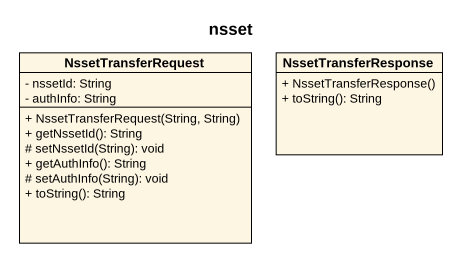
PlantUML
@startuml
title nsset
hide circle
hide empty members
skinparam classAttributeIconSize 0
class NssetTransferRequest {
  - nssetId: String
  - authInfo: String
  + NssetTransferRequest(String, String)
  + getNssetId(): String
  # setNssetId(String): void
  + getAuthInfo(): String
  # setAuthInfo(String): void
  + toString(): String
}
class NssetTransferResponse {
  + NssetTransferResponse()
  + toString(): String
}
@enduml
